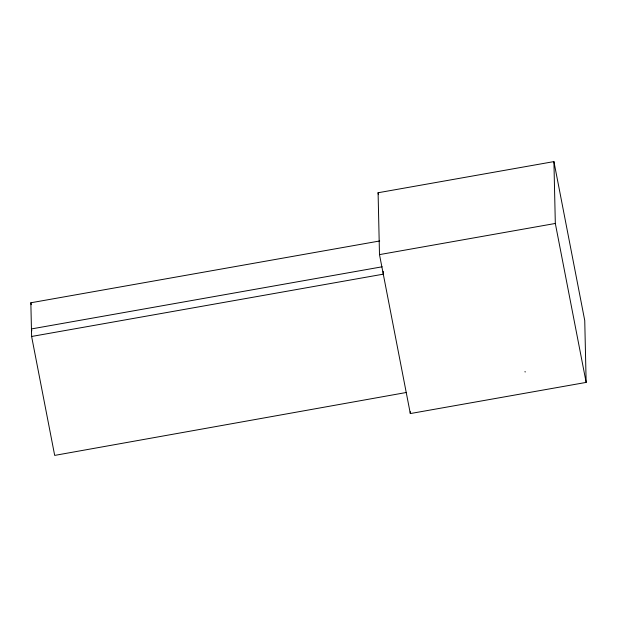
<?xml version="1.0" encoding="UTF-8"?>
<svg xmlns="http://www.w3.org/2000/svg" width="617" height="617" viewBox="0 0 617 617"><rect width="100%" height="100%" fill="white"/><g stroke="black" fill="none" stroke-linecap="round" stroke-linejoin="round"><path stroke-width="0.93" d="M406.233 392.505L54.682 455.4L31.614 336.473L30.85 302.777L379.679 240.977M378.09 192.751L553.919 161.6L584.746 320.547L586.15 382.409L410.32 413.56L379.494 254.613L378.09 192.751L378.452 194.64M379.494 254.613L555.323 223.462L553.919 161.6M382.17 266.791L31.444 328.93L31.806 330.82M31.614 336.473L383.288 274.172L383.219 271.341M555.323 223.462L586.15 382.409M525.036 371.449L525.152 372.043M30.85 302.777L31.212 304.667M410.274 411.655L410.32 413.56"/></g></svg>
